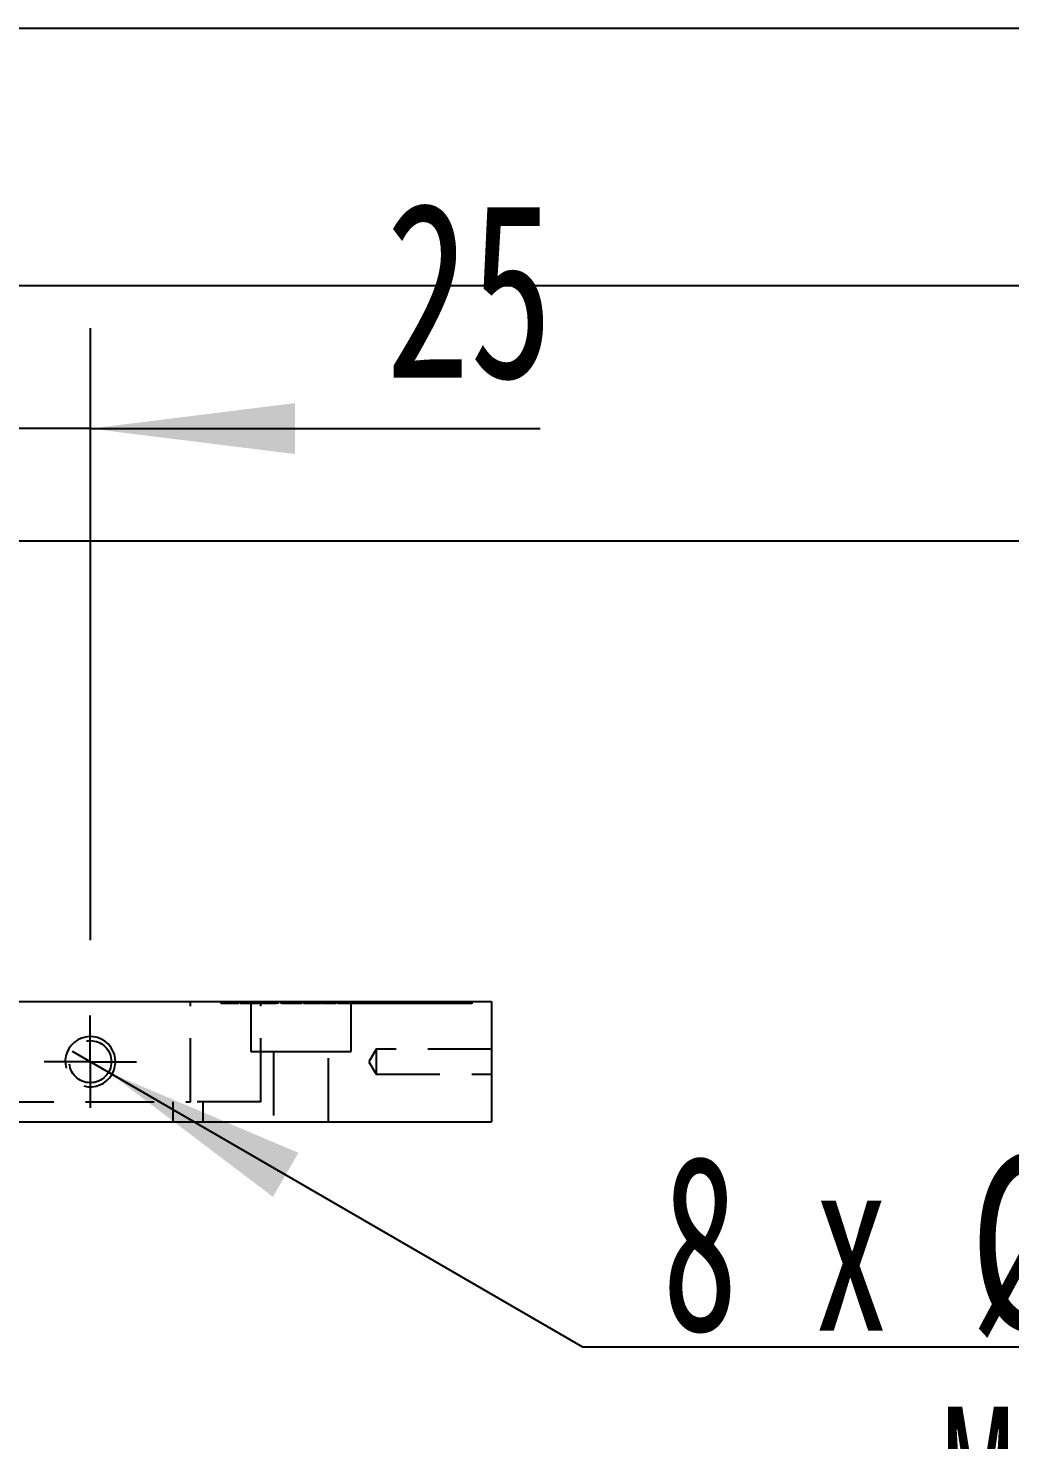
# Model space of a CAD drawing. Extents: x 2 to 292, y 3 to 207.
# Drawn here: x 158.53 to 178.09, y 178.44 to 206.57 of the extents above; entities that cross this region are included whole.
import ezdxf

# ---------------------------------------------------------------- set-up
doc = ezdxf.new("R2010")
doc.units = 0
doc.linetypes.add('SLD-实线', pattern=[0])
doc.linetypes.add('SLD-虚线', pattern=[1.905, 1.27, -0.635])
doc.layers.get('0').update_dxf_attribs({"linetype": 'CONTINUOUS'})
for name, color, linetype in [('图层7', 7, 'SLD-实线'), ('图框', 7, 'SLD-实线'), ('粗实线', 7, 'SLD-实线')]:
    doc.layers.add(name, color=color, linetype=linetype)
doc.styles.add('SLDTEXTSTYLE10', font='TXT', dxfattribs={"width": 0.633333})
doc.styles.add('SLDTEXTSTYLE12', font='TXT', dxfattribs={"width": 0.642857})
doc.styles.add('SLDTEXTSTYLE2', font='TXT', dxfattribs={"width": 0.7})
doc.dimstyles.new('SLDDIMSTYLE13', dxfattribs={"dimtxt": 3.5, "dimasz": 4.08, "dimexe": 0, "dimexo": 0.0625, "dimgap": 0.875, "dimtad": 2, "dimlfac": 5, "dimrnd": 1e-09, "dimzin": 12, "dimtxsty": 'SLDTEXTSTYLE2', "dimsah": 1, "dimcen": 0.09, "dimazin": 3, "dimtfac": 1, "dimtmove": 0, "dimatfit": 3, "dimtolj": 1, "dimtzin": 12})
doc.dimstyles.new('SLDDIMSTYLE8', dxfattribs={"dimtxt": 3.5, "dimasz": 4.08, "dimexe": 0, "dimexo": 0.0625, "dimgap": 0.875, "dimtad": 0, "dimtih": 1, "dimtoh": 1, "dimlfac": 5, "dimrnd": 1e-09, "dimzin": 4, "dimtxsty": 'SLDTEXTSTYLE2', "dimblk1": 'NONE', "dimsah": 1, "dimcen": 0, "dimazin": 3, "dimtfac": 1, "dimtmove": 0, "dimatfit": 3, "dimtolj": 1, "dimtzin": 12})

# ---------------------------------------------------------------- blocks, each defined once
blk = doc.blocks.new('_D_90')
at = {"layer": '图框', "color": 5}
for p, q in [((154.765, 188.398), (154.765, 200.593)), ((159.765, 188.398), (159.765, 200.593)), ((154.765, 198.593), (148.415, 198.593)), ((159.765, 198.593), (154.765, 198.593)), ((159.765, 198.593), (168.73, 198.593))]:
    blk.add_line(p, q, dxfattribs=at)
for points in [[(154.765, 198.593), (150.685, 199.101), (150.685, 198.085)], [(159.765, 198.593), (163.845, 198.085), (163.845, 199.101)]]:
    blk.add_solid(points, dxfattribs=at)
at = {"layer": '图框', "color": 5, "insert": (165.657, 203.105), "char_height": 3.5, "attachment_point": 1, "style": 'SLDTEXTSTYLE2'}
blk.add_mtext('25', dxfattribs=at)
blk = doc.blocks.new('SW_SYMBOL_HOLE_DEPTH')
at = {"layer": '图框', "color": 0}
for p, q in [((0, 875), (800, 875)), ((400, 875), (400, 75)), ((100, 555), (400, 75)), ((700, 555), (400, 75))]:
    blk.add_line(p, q, dxfattribs=at)
blk = doc.blocks.new('_D_92')
at = {"layer": '图框', "color": 5}
for p, q in [((159.401, 186.188), (160.128, 185.767)), ((160.128, 185.767), (169.576, 180.298)), ((169.576, 180.298), (203.711, 180.298))]:
    blk.add_line(p, q, dxfattribs=at)
blk.add_solid([(160.128, 185.767), (163.404, 183.284), (163.913, 184.163)], dxfattribs=at)
at = {"layer": '图框', "color": 5, "xscale": 0.004511737089201878, "yscale": 0.004511737089201878, "zscale": 0.004511737089201878}
for p in [(190.606, 180.127), (189.679, 175.112)]:
    blk.add_blockref('SW_SYMBOL_HOLE_DEPTH', p, dxfattribs=at)
at = {"layer": '图框', "color": 5, "char_height": 3.5, "attachment_point": 1}
for s, insert, style in [('%%c', (177.289, 184.132), 'SLDTEXTSTYLE2'), ('8 x', (171.164, 184.118), 'SLDTEXTSTYLE10'), ('4.20', (182.716, 184.118), 'SLDTEXTSTYLE2'), ('14.40', (195.816, 184.118), 'SLDTEXTSTYLE2'), ('M5 - 6H', (176.695, 179.103), 'SLDTEXTSTYLE12'), ('12', (194.889, 179.103), 'SLDTEXTSTYLE2')]:
    blk.add_mtext(s, dxfattribs=dict(at, insert=insert, style=style))
blk = doc.blocks.new('_NONE')
blk = doc.blocks.new('SW_CENTERMARKSYMBOL_77')
at = {"layer": '图框', "color": 0}
for p, q in [((0, 0.5), (0, 0.92)), ((0, 0), (0, 0.5)), ((-0.5, 0), (-0.92, 0)), ((0, 0), (-0.5, 0)), ((0, 0), (0, -0.5)), ((0, 0), (0.5, 0)), ((0.5, 0), (0.92, 0)), ((0, -0.5), (0, -0.92))]:
    blk.add_line(p, q, dxfattribs=at)

msp = doc.modelspace()

# ---------------------------------------------------------------- linework, layer by layer
at = {"color": 7, "linetype": 'SLD-实线'}
for p, q in [((49.76450831, 187.17789008), (167.76450306, 187.17789008)), ((162.93288499, 187.17789008), (162.93288499, 187.18289007)), ((163.15874487, 187.17789008), (163.15874487, 187.18289007)), ((163.24810416, 187.17789008), (163.24810416, 187.18289007)), ((163.47662837, 187.17789008), (163.47662837, 187.18289007)), ((164.28453952, 187.17789008), (164.28453952, 187.18289007)), ((164.81261283, 187.17789008), (164.81261283, 187.18289007)), ((164.81796533, 187.18289007), (164.81796533, 187.17789008)), ((165.38648039, 187.17789008), (165.38648039, 187.18289007)), ((165.62824279, 187.18289007), (165.62824279, 187.17789008)), ((165.85671336, 187.18289007), (165.85671336, 187.17789008)), ((167.76450306, 187.17789008), (167.76450306, 184.77789006)), ((49.76450831, 184.77789006), (167.76450306, 184.77789006))]:
    msp.add_line(p, q, dxfattribs=at)
at = {"color": 7, "linetype": 'SLD-虚线'}
for p, q in [((161.76450283, 185.17789003), (161.76450283, 187.17789008)), ((162.3719576, 187.13789005), (162.3719576, 187.17789008)), ((162.39198476, 187.13789005), (162.3719576, 187.13789005)), ((162.38900453, 187.13789005), (162.38900453, 187.17789008)), ((162.39198476, 187.13789005), (162.39198476, 187.17789008)), ((162.48957545, 187.13789005), (162.39198476, 187.13789005)), ((162.397528, 187.13789005), (162.397528, 187.17789008)), ((162.40903169, 187.13789005), (162.40903169, 187.17789008)), ((162.42352158, 187.13789005), (162.42352158, 187.17789008)), ((162.42948801, 187.13789005), (162.42948801, 187.17789008)), ((162.4545756, 187.13789005), (162.42948801, 187.13789005)), ((162.44354874, 187.13789005), (162.44354874, 187.17789008)), ((162.48105198, 187.13789005), (162.48105198, 187.17789008)), ((162.48957545, 187.13789005), (162.48957545, 187.17789008)), ((162.52409846, 187.13789005), (162.48957545, 187.13789005)), ((162.52409846, 187.13789005), (162.52409846, 187.17789008)), ((162.55009204, 187.13789005), (162.55009204, 187.17789008)), ((162.55307824, 187.13789005), (162.55307824, 187.17789008)), ((162.56458193, 187.13789005), (162.56458193, 187.17789008)), ((162.56756813, 187.13789005), (162.56756813, 187.17789008)), ((162.57907182, 187.13789005), (162.57907182, 187.17789008)), ((162.59021193, 187.13789005), (162.57907182, 187.13789005)), ((162.59910494, 187.13789005), (162.59910494, 187.17789008)), ((162.64512569, 187.13789005), (162.59910494, 187.13789005)), ((162.60208518, 187.13789005), (162.60208518, 187.17789008)), ((162.61060864, 187.13789005), (162.61060864, 187.17789008)), ((162.64512569, 187.13789005), (162.64512569, 187.17789008)), ((162.66515881, 187.13789005), (162.64512569, 187.13789005)), ((162.65133053, 187.18289007), (162.65133053, 187.13289006)), ((162.65663535, 187.13789005), (162.65663535, 187.17789008)), ((162.65986592, 187.13789005), (162.65986592, 187.17789008)), ((162.66515881, 187.13789005), (162.66515881, 187.17789008)), ((162.68518597, 187.13789005), (162.66515881, 187.13789005)), ((162.66582042, 187.18289007), (162.66582042, 187.13289006)), ((162.67112524, 187.13789005), (162.67112524, 187.17789008)), ((162.67137558, 187.13789005), (162.67137558, 187.17789008)), ((162.6796487, 187.13789005), (162.6796487, 187.17789008)), ((162.68518597, 187.13789005), (162.68518597, 187.17789008)), ((162.71970898, 187.13789005), (162.68518597, 187.13789005)), ((162.69736916, 187.13789005), (162.69736916, 187.17789008)), ((162.71118552, 187.13789005), (162.71118552, 187.17789008)), ((162.71484524, 187.13789005), (162.71484524, 187.17789008)), ((162.71740228, 187.13789005), (162.71740228, 187.17789008)), ((162.71970898, 187.13789005), (162.71970898, 187.17789008)), ((162.72268921, 187.13789005), (162.71970898, 187.13789005)), ((162.72268921, 187.13789005), (162.72268921, 187.17789008)), ((162.73189217, 187.13789005), (162.73189217, 187.17789008)), ((162.7378586, 187.13789005), (162.7378586, 187.17789008)), ((162.77723938, 187.13789005), (162.77723938, 187.17789008)), ((162.78022558, 187.13789005), (162.78022558, 187.17789008)), ((162.80025274, 187.13789005), (162.80025274, 187.17789008)), ((162.8091994, 187.13789005), (162.8091994, 187.17789008)), ((162.81175643, 187.13789005), (162.81175643, 187.17789008)), ((162.83221275, 187.13789005), (162.83221275, 187.17789008)), ((162.85778314, 187.13789005), (162.85778314, 187.17789008)), ((162.86673576, 187.13789005), (162.86673576, 187.17789008)), ((162.90248662, 187.18289007), (162.90248662, 187.13289006)), ((162.91276247, 187.13789005), (162.91276247, 187.17789008)), ((162.9153195, 187.13789005), (162.9153195, 187.17789008)), ((162.92980939, 187.13789005), (162.92980939, 187.17789008)), ((162.93277174, 187.18289007), (162.93277174, 187.13289006)), ((162.93278963, 187.13789005), (162.93278963, 187.17789008)), ((162.93288499, 187.13289006), (162.93288499, 187.17789008)), ((162.93577582, 187.13789005), (162.93577582, 187.17789008)), ((162.93833286, 187.13789005), (162.93833286, 187.17789008)), ((162.94429928, 187.13789005), (162.94429928, 187.17789008)), ((162.95349628, 187.13789005), (162.95349628, 187.17789008)), ((162.96432644, 187.13789005), (162.96432644, 187.17789008)), ((162.96450526, 187.17789008), (162.96450526, 186.17789008)), ((162.9850331, 187.13789005), (162.9850331, 187.17789008)), ((163.00250322, 187.13789005), (163.00250322, 187.17789008)), ((163.00736696, 187.13789005), (163.00736696, 187.17789008)), ((163.00804645, 187.13789005), (163.00804645, 187.17789008)), ((163.01333338, 187.13789005), (163.01333338, 187.17789008)), ((163.01631958, 187.13789005), (163.01631958, 187.17789008)), ((163.07154328, 187.13789005), (163.07154328, 187.17789008)), ((163.12541992, 187.13789005), (163.12541992, 187.17789008)), ((163.12609345, 187.13789005), (163.12609345, 187.17789008)), ((163.1514135, 187.13789005), (163.1514135, 187.17789008)), ((163.15695673, 187.13789005), (163.15695673, 187.17789008)), ((163.15874487, 187.13289006), (163.15874487, 187.17789008)), ((163.16450864, 185.17789003), (163.16450864, 187.17789008)), ((163.17442686, 187.13789005), (163.17442686, 187.17789008)), ((163.19445402, 187.13789005), (163.17442686, 187.13789005)), ((163.19445402, 187.13789005), (163.19445402, 187.17789008)), ((163.27500373, 187.13789005), (163.19445402, 187.13789005)), ((163.21448714, 187.13789005), (163.21448714, 187.17789008)), ((163.22897703, 187.13789005), (163.22897703, 187.17789008)), ((163.22965056, 187.13789005), (163.22965056, 187.17789008)), ((163.24669749, 187.13789005), (163.24669749, 187.17789008)), ((163.24810416, 187.13289006), (163.24810416, 187.17789008)), ((163.26971084, 187.13789005), (163.26971084, 187.17789008)), ((163.27500373, 187.13789005), (163.27500373, 187.17789008)), ((163.29016716, 187.13789005), (163.29016716, 187.17789008)), ((163.30167681, 187.13789005), (163.30167681, 187.17789008)), ((163.32170397, 187.13789005), (163.32170397, 187.17789008)), ((163.3279863, 187.13289006), (163.3279863, 187.18289007)), ((163.33552033, 187.13789005), (163.33552033, 187.17789008)), ((163.34173709, 187.13789005), (163.34173709, 187.17789008)), ((163.34403187, 187.18289007), (163.34403187, 187.13289006)), ((163.35001022, 187.13789005), (163.35001022, 187.17789008)), ((163.35256726, 187.13789005), (163.35256726, 187.17789008)), ((163.35554749, 187.13789005), (163.35554749, 187.17789008)), ((163.35622698, 187.13789005), (163.35622698, 187.17789008)), ((163.35796148, 187.13289006), (163.35796148, 187.18289007)), ((163.37003738, 187.13789005), (163.37003738, 187.17789008)), ((163.37302357, 187.13789005), (163.37302357, 187.17789008)), ((163.37558061, 187.13789005), (163.37558061, 187.17789008)), ((163.39006454, 187.13789005), (163.39006454, 187.17789008)), ((163.398588, 187.13789005), (163.398588, 187.17789008)), ((163.43311101, 187.13789005), (163.43311101, 187.17789008)), ((163.44461471, 187.13789005), (163.44461471, 187.17789008)), ((163.45058114, 187.13789005), (163.45058114, 187.17789008)), ((163.45356733, 187.13789005), (163.45356733, 187.17789008)), ((163.47061426, 187.13789005), (163.47061426, 187.17789008)), ((163.47658068, 187.13789005), (163.47061426, 187.13789005)), ((163.47658068, 187.13789005), (163.47658068, 187.17789008)), ((163.47662837, 187.13289006), (163.47662837, 187.17789008)), ((163.48510415, 187.13789005), (163.48510415, 187.17789008)), ((163.49660784, 187.13789005), (163.49660784, 187.17789008)), ((163.51111561, 187.13289006), (163.51111561, 187.18289007)), ((163.55968148, 187.13789005), (163.55968148, 187.17789008)), ((163.5653022, 187.13789005), (163.55968148, 187.13789005)), ((163.5771516, 187.18289007), (163.5771516, 187.13289006)), ((163.58567506, 187.13789005), (163.58567506, 187.17789008)), ((163.58866126, 187.13789005), (163.58866126, 187.17789008)), ((163.60570818, 187.13789005), (163.58866126, 187.13789005)), ((163.59164149, 187.13789005), (163.59164149, 187.17789008)), ((163.59718472, 187.13789005), (163.59718472, 187.17789008)), ((163.60315114, 187.13789005), (163.60315114, 187.17789008)), ((163.60570818, 187.13789005), (163.60570818, 187.17789008)), ((163.63170177, 187.13789005), (163.60570818, 187.13789005)), ((163.61167461, 187.13789005), (163.61167461, 187.17789008)), ((163.6261645, 187.13789005), (163.6261645, 187.17789008)), ((163.63170177, 187.13789005), (163.63170177, 187.17789008)), ((163.78128559, 187.13789005), (163.63170177, 187.13789005)), ((163.63766819, 187.13789005), (163.63766819, 187.17789008)), ((163.64151269, 187.18289007), (163.64151269, 187.13289006)), ((163.64910037, 187.13789005), (163.64910037, 187.17789008)), ((163.65173489, 187.13789005), (163.65173489, 187.17789008)), ((163.66359025, 187.13789005), (163.66359025, 187.17789008)), ((163.67474824, 187.13789005), (163.67474824, 187.17789008)), ((163.67772848, 187.13789005), (163.67772848, 187.17789008)), ((163.68660361, 187.13789005), (163.68660361, 187.17789008)), ((163.6877659, 187.18289007), (163.6877659, 187.13289006)), ((163.68916065, 187.13789005), (163.68916065, 187.17789008)), ((163.69630724, 187.13789005), (163.69630724, 187.17789008)), ((163.70226175, 187.18289007), (163.70226175, 187.13289006)), ((163.70365054, 187.13789005), (163.70365054, 187.17789008)), ((163.70781094, 187.13789005), (163.70781094, 187.17789008)), ((163.71225149, 187.13789005), (163.71225149, 187.17789008)), ((163.72964412, 187.13789005), (163.72964412, 187.17789008)), ((163.73381049, 187.13789005), (163.73381049, 187.17789008)), ((163.74114782, 187.13789005), (163.74114782, 187.17789008)), ((163.75128061, 187.13789005), (163.75128061, 187.17789008)), ((163.75383765, 187.13789005), (163.75383765, 187.17789008)), ((163.76832754, 187.13789005), (163.76832754, 187.17789008)), ((163.77429396, 187.13789005), (163.77429396, 187.17789008)), ((163.77574831, 187.13789005), (163.77574831, 187.17789008)), ((163.78128559, 187.13789005), (163.78128559, 187.17789008)), ((163.84180218, 187.13789005), (163.78128559, 187.13789005)), ((163.80166441, 187.13789005), (163.80166441, 187.17789008)), ((163.80429894, 187.13789005), (163.80429894, 187.17789008)), ((163.81018788, 187.13789005), (163.81018788, 187.17789008)), ((163.83327872, 187.13789005), (163.83327872, 187.17789008)), ((163.8417247, 187.13789005), (163.8417247, 187.17789008)), ((163.84180218, 187.13789005), (163.84180218, 187.17789008)), ((163.84734541, 187.13789005), (163.84734541, 187.17789008)), ((163.85024816, 187.13789005), (163.85024816, 187.17789008)), ((163.85323435, 187.13789005), (163.85323435, 187.17789008)), ((163.85331184, 187.13789005), (163.85331184, 187.17789008)), ((163.87453109, 187.17789008), (163.87453109, 187.13789005)), ((163.8907376, 187.13789005), (163.8907376, 187.17789008)), ((163.89627487, 187.13789005), (163.89627487, 187.17789008)), ((163.89926106, 187.13789005), (163.89926106, 187.17789008)), ((163.90224129, 187.13789005), (163.90224129, 187.17789008)), ((163.92788917, 187.13789005), (163.92788917, 187.17789008)), ((163.9338556, 187.13789005), (163.9338556, 187.17789008)), ((163.97072703, 187.17789008), (163.97072703, 187.13789005)), ((163.97128135, 187.13789005), (163.97128135, 187.17789008)), ((163.97980482, 187.13789005), (163.97980482, 187.17789008)), ((163.9798823, 187.13789005), (163.9798823, 187.17789008)), ((163.98832828, 187.13789005), (163.98832828, 187.17789008)), ((163.98993165, 187.13789005), (163.98993165, 187.17789008)), ((163.99130851, 187.13789005), (163.99130851, 187.17789008)), ((163.99429471, 187.13789005), (163.99429471, 187.17789008)), ((164.00878459, 187.13789005), (164.00878459, 187.17789008)), ((164.01432187, 187.13789005), (164.01432187, 187.17789008)), ((164.30615217, 187.13789005), (164.01488215, 187.13789005)), ((164.02146846, 187.13789005), (164.02146846, 187.17789008)), ((164.02284533, 187.13789005), (164.02284533, 187.17789008)), ((164.03894454, 187.13789005), (164.03894454, 187.17789008)), ((164.04448182, 187.13789005), (164.04448182, 187.17789008)), ((164.05182511, 187.13789005), (164.05182511, 187.17789008)), ((164.05736834, 187.13789005), (164.05736834, 187.17789008)), ((164.06034857, 187.13789005), (164.06034857, 187.17789008)), ((164.1079846, 187.13789005), (164.1079846, 187.17789008)), ((164.16252882, 187.13789005), (164.16252882, 187.17789008)), ((164.17541534, 187.13789005), (164.17541534, 187.17789008)), ((164.19842869, 187.13789005), (164.19842869, 187.17789008)), ((164.24146921, 187.13789005), (164.24146921, 187.17789008)), ((164.26609189, 187.13789005), (164.26609189, 187.17789008)), ((164.27897245, 187.13789005), (164.27897245, 187.17789008)), ((164.28313881, 187.13789005), (164.28313881, 187.17789008)), ((164.28453952, 187.13289006), (164.28453952, 187.17789008)), ((164.28493887, 187.13789005), (164.28493887, 187.17789008)), ((164.29346234, 187.13789005), (164.29346234, 187.17789008)), ((164.304972, 187.13789005), (164.304972, 187.17789008)), ((164.30615217, 187.13789005), (164.30615217, 187.17789008)), ((164.37007815, 187.13789005), (164.30615217, 187.13789005)), ((164.31050927, 187.13789005), (164.31050927, 187.17789008)), ((164.32660848, 187.13789005), (164.32660848, 187.17789008)), ((164.33811218, 187.13789005), (164.33811218, 187.17789008)), ((164.35813934, 187.13789005), (164.35813934, 187.17789008)), ((164.36442167, 187.13289006), (164.36442167, 187.18289007)), ((164.37817246, 187.13789005), (164.37817246, 187.17789008)), ((164.39266235, 187.13789005), (164.39266235, 187.17789008)), ((164.3928054, 187.17789008), (164.3928054, 187.13789005)), ((164.3944028, 187.13289006), (164.3944028, 187.18289007)), ((164.40000564, 187.13789005), (164.40000564, 187.17789008)), ((164.40434486, 187.13789005), (164.40434486, 187.17789008)), ((164.48488862, 187.13789005), (164.40434486, 187.13789005)), ((164.41031128, 187.13789005), (164.41031128, 187.17789008)), ((164.41150934, 187.13789005), (164.41150934, 187.17789008)), ((164.45037157, 187.13789005), (164.45037157, 187.17789008)), ((164.45156962, 187.13789005), (164.45156962, 187.17789008)), ((164.45455581, 187.13789005), (164.45455581, 187.17789008)), ((164.46605951, 187.13789005), (164.46605951, 187.17789008)), ((164.47756917, 187.13789005), (164.47756917, 187.17789008)), ((164.48488862, 187.13789005), (164.48488862, 187.17789008)), ((164.51208622, 187.13789005), (164.51208622, 187.17789008)), ((164.5265761, 187.13789005), (164.5265761, 187.17789008)), ((164.5380798, 187.13789005), (164.5380798, 187.17789008)), ((164.55094248, 187.13789005), (164.55094248, 187.17789008)), ((164.5521465, 187.13789005), (164.5521465, 187.17789008)), ((164.56663639, 187.13789005), (164.56663639, 187.17789008)), ((164.56841856, 187.13789005), (164.56841856, 187.17789008)), ((164.56961662, 187.13789005), (164.56961662, 187.17789008)), ((164.58964974, 187.13789005), (164.58964974, 187.17789008)), ((164.59262997, 187.13789005), (164.59262997, 187.17789008)), ((164.60293561, 187.13789005), (164.60293561, 187.17789008)), ((164.63567645, 187.13789005), (164.63567645, 187.17789008)), ((164.64718014, 187.13789005), (164.64718014, 187.17789008)), ((164.65016634, 187.13789005), (164.65016634, 187.17789008)), ((164.67751891, 187.13789005), (164.67751891, 187.17789008)), ((164.67871696, 187.13789005), (164.67871696, 187.17789008)), ((164.6962288, 187.18289007), (164.6962288, 187.13289006)), ((164.70649868, 187.13789005), (164.70649868, 187.17789008)), ((164.81005579, 187.13789005), (164.70649868, 187.13789005)), ((164.71203596, 187.13789005), (164.71203596, 187.17789008)), ((164.7162202, 187.13789005), (164.7162202, 187.17789008)), ((164.72225815, 187.13789005), (164.72225815, 187.17789008)), ((164.74221379, 187.13789005), (164.74221379, 187.17789008)), ((164.74424631, 187.13789005), (164.74424631, 187.17789008)), ((164.74954516, 187.13289006), (164.74954516, 187.18289007)), ((164.75251943, 187.13789005), (164.75251943, 187.17789008)), ((164.7610429, 187.13789005), (164.7610429, 187.17789008)), ((164.76522714, 187.13789005), (164.76522714, 187.17789008)), ((164.77255255, 187.13789005), (164.77255255, 187.17789008)), ((164.7767368, 187.13789005), (164.7767368, 187.17789008)), ((164.79975015, 187.13789005), (164.79975015, 187.17789008)), ((164.80408937, 187.13789005), (164.80408937, 187.17789008)), ((164.80827362, 187.13789005), (164.80827362, 187.17789008)), ((164.81005579, 187.13789005), (164.81005579, 187.17789008)), ((164.93510634, 187.13789005), (164.81005579, 187.13789005)), ((164.81261283, 187.13289006), (164.81261283, 187.17789008)), ((164.81796533, 187.17789008), (164.81796533, 187.13289006)), ((164.81925279, 187.13789005), (164.81925279, 187.17789008)), ((164.83128697, 187.13789005), (164.83128697, 187.17789008)), ((164.83860642, 187.13789005), (164.83860642, 187.17789008)), ((164.84457284, 187.13789005), (164.84457284, 187.17789008)), ((164.84577686, 187.13789005), (164.84577686, 187.17789008)), ((164.84755904, 187.13789005), (164.84755904, 187.17789008)), ((164.85131413, 187.13789005), (164.85131413, 187.17789008)), ((164.85309631, 187.13789005), (164.85309631, 187.17789008)), ((164.85430032, 187.13789005), (164.85430032, 187.17789008)), ((164.8560825, 187.13789005), (164.8560825, 187.17789008)), ((164.86282379, 187.13789005), (164.86282379, 187.17789008)), ((164.86879021, 187.13789005), (164.86879021, 187.17789008)), ((164.87909585, 187.13789005), (164.87909585, 187.17789008)), ((164.8832801, 187.13789005), (164.8832801, 187.17789008)), ((164.89358574, 187.13789005), (164.89358574, 187.17789008)), ((164.8947838, 187.13789005), (164.8947838, 187.17789008)), ((164.89734084, 187.13789005), (164.89734084, 187.17789008)), ((164.89912302, 187.13789005), (164.89912302, 187.17789008)), ((164.90508944, 187.13789005), (164.90508944, 187.17789008)), ((164.90683586, 187.13289006), (164.90683586, 187.18289007)), ((164.91183073, 187.13789005), (164.91183073, 187.17789008)), ((164.91363675, 187.13289006), (164.91363675, 187.18289007)), ((164.91481096, 187.13789005), (164.91481096, 187.17789008)), ((164.923549, 187.13789005), (164.923549, 187.17789008)), ((164.92632061, 187.13789005), (164.92632061, 187.17789008)), ((164.92930085, 187.13789005), (164.92930085, 187.17789008)), ((164.93960649, 187.17789008), (164.93960649, 187.13789005)), ((164.94933397, 187.13789005), (164.94933397, 187.17789008)), ((164.95492488, 187.17789008), (164.95492488, 187.13789005)), ((164.95553881, 187.13289006), (164.95553881, 187.18289007)), ((164.95963961, 187.13789005), (164.95963961, 187.17789008)), ((164.96450335, 186.17789008), (164.96450335, 187.17789008)), ((164.96816308, 187.13789005), (164.96816308, 187.17789008)), ((165.08024365, 187.13789005), (164.96816308, 187.13789005)), ((164.97114331, 187.13789005), (164.97114331, 187.17789008)), ((164.98939425, 187.13789005), (164.98939425, 187.17789008)), ((164.99237448, 187.13789005), (164.99237448, 187.17789008)), ((164.99413878, 187.17789008), (164.99413878, 187.13789005)), ((164.99969989, 187.13789005), (164.99969989, 187.17789008)), ((165.00222713, 187.13789005), (165.00222713, 187.17789008)), ((165.00566632, 187.13789005), (165.00566632, 187.17789008)), ((165.01120359, 187.13789005), (165.01120359, 187.17789008)), ((165.01717001, 187.13789005), (165.01717001, 187.17789008)), ((165.05467326, 187.13789005), (165.05467326, 187.17789008)), ((165.07239968, 187.13789005), (165.07239968, 187.17789008)), ((165.07793695, 187.13789005), (165.07793695, 187.17789008)), ((165.08024365, 187.13789005), (165.08024365, 187.17789008)), ((165.08621007, 187.13789005), (165.08621007, 187.17789008)), ((165.15226394, 187.13789005), (165.0967601, 187.13789005)), ((165.12627036, 187.13789005), (165.12627036, 187.17789008)), ((165.12993008, 187.13789005), (165.12993008, 187.17789008)), ((165.13291031, 187.13789005), (165.13291031, 187.17789008)), ((165.15226394, 187.13789005), (165.15226394, 187.17789008)), ((165.19949466, 187.13789005), (165.19949466, 187.17789008)), ((165.21952182, 187.13789005), (165.21952182, 187.17789008)), ((165.24253518, 187.13789005), (165.24253518, 187.17789008)), ((165.25404483, 187.13789005), (165.25404483, 187.17789008)), ((165.25447995, 187.13289006), (165.25447995, 187.18289007)), ((165.2703169, 187.13789005), (165.2703169, 187.17789008)), ((165.35639793, 187.13789005), (165.35639793, 187.17789008)), ((165.38009078, 187.13789005), (165.38009078, 187.17789008)), ((165.38648039, 187.13289006), (165.38648039, 187.17789008)), ((165.46362072, 187.13789005), (165.46362072, 187.17789008)), ((165.49192101, 187.13789005), (165.49192101, 187.17789008)), ((165.50896794, 187.13789005), (165.50896794, 187.17789008)), ((165.51194817, 187.13789005), (165.51194817, 187.17789008)), ((165.51493436, 187.13789005), (165.51493436, 187.17789008)), ((165.53496152, 187.13789005), (165.53496152, 187.17789008)), ((165.54348499, 187.13789005), (165.54348499, 187.17789008)), ((165.56948453, 187.13789005), (165.56948453, 187.17789008)), ((165.578008, 187.13789005), (165.578008, 187.17789008)), ((165.58397442, 187.13789005), (165.58397442, 187.17789008)), ((165.59694439, 187.13789005), (165.59694439, 187.17789008)), ((165.62824279, 187.17789008), (165.62824279, 187.13289006)), ((165.63290388, 187.13789005), (165.63290388, 187.17789008)), ((165.64150483, 187.13789005), (165.64150483, 187.17789008)), ((165.652937, 187.13789005), (165.652937, 187.17789008)), ((165.65301448, 187.13789005), (165.65301448, 187.17789008)), ((165.65855175, 187.13789005), (165.65855175, 187.17789008)), ((165.66153795, 187.13789005), (165.66153795, 187.17789008)), ((165.67304164, 187.13789005), (165.67304164, 187.17789008)), ((165.68745405, 187.13789005), (165.68745405, 187.17789008)), ((165.69460064, 187.13789005), (165.69460064, 187.17789008)), ((165.7146278, 187.13789005), (165.7146278, 187.17789008)), ((165.73057205, 187.13789005), (165.73057205, 187.17789008)), ((165.75060517, 187.13789005), (165.75060517, 187.17789008)), ((165.79364568, 187.13789005), (165.79364568, 187.17789008)), ((165.79517752, 187.13789005), (165.79517752, 187.17789008)), ((165.85671336, 187.17789008), (165.85671336, 187.13289006)), ((165.86719781, 187.13789005), (165.86719781, 187.17789008)), ((165.8741954, 187.13789005), (165.8741954, 187.17789008)), ((165.87572128, 187.13789005), (165.87572128, 187.17789008)), ((165.8856991, 187.13789005), (165.8856991, 187.17789008)), ((165.91169268, 187.13789005), (165.91169268, 187.17789008)), ((165.92320234, 187.13789005), (165.92320234, 187.17789008)), ((165.92432291, 187.18289007), (165.92432291, 187.13289006)), ((165.93470603, 187.13789005), (165.93470603, 187.17789008)), ((165.94358117, 187.13789005), (165.94358117, 187.17789008)), ((165.95473916, 187.13789005), (165.95473916, 187.17789008)), ((165.97220928, 187.13789005), (165.97220928, 187.17789008)), ((165.97668559, 187.13289006), (165.97668559, 187.18289007)), ((165.97809822, 187.13789005), (165.97809822, 187.17789008)), ((165.98364145, 187.13789005), (165.98364145, 187.17789008)), ((165.98662168, 187.13789005), (165.98662168, 187.17789008)), ((166.02675945, 187.13789005), (166.02675945, 187.17789008)), ((166.04415804, 187.13789005), (166.04415804, 187.17789008)), ((166.04969532, 187.13789005), (166.04969532, 187.17789008)), ((166.05268151, 187.13789005), (166.05268151, 187.17789008)), ((166.07577235, 187.13789005), (166.07577235, 187.17789008)), ((166.09281332, 187.13789005), (166.09281332, 187.17789008)), ((166.09877974, 187.13789005), (166.09877974, 187.17789008)), ((166.10584885, 187.13789005), (166.10584885, 187.17789008)), ((166.11326963, 187.13789005), (166.11326963, 187.17789008)), ((166.12179309, 187.13789005), (166.12179309, 187.17789008)), ((166.12861783, 187.13789005), (166.12861783, 187.17789008)), ((166.1318484, 187.13789005), (166.1318484, 187.17789008)), ((166.13330275, 187.13789005), (166.13330275, 187.17789008)), ((166.13919169, 187.13789005), (166.13919169, 187.17789008)), ((166.14174873, 187.13789005), (166.14174873, 187.17789008)), ((166.14480645, 187.13789005), (166.14480645, 187.17789008)), ((166.15619689, 187.18289007), (166.15619689, 187.13289006)), ((166.15784198, 187.13789005), (166.15784198, 187.17789008)), ((166.16220504, 187.13789005), (166.16220504, 187.17789008)), ((166.16476208, 187.13789005), (166.16476208, 187.17789008)), ((166.16483957, 187.13789005), (166.16483957, 187.17789008)), ((166.18777544, 187.13789005), (166.18777544, 187.17789008)), ((166.19794995, 187.17789008), (166.19794995, 187.13789005)), ((166.19935662, 187.13789005), (166.19935662, 187.17789008)), ((166.20234281, 187.13789005), (166.20234281, 187.17789008)), ((166.45956666, 187.13789005), (166.20758802, 187.13789005)), ((166.21078879, 187.13789005), (166.21078879, 187.17789008)), ((166.22229249, 187.13789005), (166.22229249, 187.17789008)), ((166.27129942, 187.13789005), (166.24258787, 187.13789005)), ((166.2542525, 187.13789005), (166.2542525, 187.17789008)), ((166.25680954, 187.13789005), (166.25680954, 187.17789008)), ((166.27129942, 187.13789005), (166.27129942, 187.17789008)), ((166.28877551, 187.13789005), (166.28877551, 187.17789008)), ((166.29133255, 187.13789005), (166.29133255, 187.17789008)), ((166.29431278, 187.13789005), (166.29431278, 187.17789008)), ((166.31725461, 187.17789008), (166.31725461, 187.13789005)), ((166.33181602, 187.13789005), (166.33181602, 187.17789008)), ((166.38797552, 187.13789005), (166.38797552, 187.17789008)), ((166.40639931, 187.13789005), (166.40639931, 187.17789008)), ((166.40800268, 187.13789005), (166.40800268, 187.17789008)), ((166.41098887, 187.13789005), (166.41098887, 187.17789008)), ((166.41354591, 187.13789005), (166.41354591, 187.17789008)), ((166.41354591, 187.13789005), (166.41354591, 187.17789008)), ((166.41534597, 187.13789005), (166.41534597, 187.17789008)), ((166.41790301, 187.13789005), (166.41790301, 187.17789008)), ((166.41913682, 187.18289007), (166.41913682, 187.13289006)), ((166.42941267, 187.13789005), (166.42941267, 187.17789008)), ((166.43537909, 187.13789005), (166.43537909, 187.17789008)), ((166.43835932, 187.13789005), (166.43835932, 187.17789008)), ((166.43953949, 187.13789005), (166.43953949, 187.17789008)), ((166.44389659, 187.13789005), (166.44389659, 187.17789008)), ((166.45838648, 187.13789005), (166.45838648, 187.17789008)), ((166.45956666, 187.13789005), (166.45956666, 187.17789008)), ((166.46690995, 187.13789005), (166.46690995, 187.17789008)), ((166.4784196, 187.13789005), (166.4784196, 187.17789008)), ((166.48438603, 187.13789005), (166.48438603, 187.17789008)), ((166.4899233, 187.13789005), (166.4899233, 187.17789008)), ((166.60499007, 187.13789005), (166.4899233, 187.13789005)), ((166.50143296, 187.13789005), (166.50143296, 187.17789008)), ((166.50739938, 187.13789005), (166.50739938, 187.17789008)), ((166.50995642, 187.13789005), (166.50995642, 187.17789008)), ((166.52146012, 187.13789005), (166.52146012, 187.17789008)), ((166.54011637, 187.13789005), (166.54011637, 187.17789008)), ((166.5504399, 187.13789005), (166.5504399, 187.17789008)), ((166.59348637, 187.13789005), (166.59348637, 187.17789008)), ((166.60499007, 187.13789005), (166.60499007, 187.17789008)), ((166.61351353, 187.13789005), (166.61351353, 187.17789008)), ((166.63098961, 187.13789005), (166.63098961, 187.17789008)), ((166.64803058, 187.13789005), (166.64803058, 187.17789008)), ((166.67104393, 187.13789005), (166.67104393, 187.17789008)), ((166.71153337, 187.13789005), (166.71153337, 187.17789008)), ((166.7145136, 187.13789005), (166.7145136, 187.17789008)), ((166.72005683, 187.13789005), (166.72005683, 187.17789008)), ((166.73752696, 187.13789005), (166.73752696, 187.17789008)), ((166.75457388, 187.13789005), (166.75457388, 187.17789008)), ((166.77204997, 187.13789005), (166.77204997, 187.17789008)), ((166.78909689, 187.13789005), (166.78909689, 187.17789008)), ((166.79207713, 187.13789005), (166.79207713, 187.17789008)), ((166.79506332, 187.13789005), (166.79506332, 187.17789008)), ((166.80060059, 187.13789005), (166.80060059, 187.17789008)), ((166.81509048, 187.13789005), (166.81509048, 187.17789008)), ((166.83511764, 187.13789005), (166.83511764, 187.17789008)), ((166.84108407, 187.13789005), (166.84108407, 187.17789008)), ((166.84960753, 187.13789005), (166.84960753, 187.17789008)), ((166.93569452, 187.13789005), (166.93569452, 187.17789008)), ((166.9531706, 187.13789005), (166.9531706, 187.17789008)), ((166.95870787, 187.13789005), (166.95870787, 187.17789008)), ((166.96169406, 187.13789005), (166.96169406, 187.17789008)), ((166.99067384, 187.13789005), (166.99067384, 187.17789008)), ((167.00473458, 187.13789005), (167.00473458, 187.17789008)), ((167.010701, 187.13789005), (167.010701, 187.17789008)), ((167.0222047, 187.13789005), (167.0222047, 187.17789008)), ((167.02519089, 187.13789005), (167.02519089, 187.17789008)), ((167.03072816, 187.13789005), (167.03072816, 187.17789008)), ((167.11127788, 187.13789005), (167.03072816, 187.13789005)), ((167.03669459, 187.13789005), (167.03669459, 187.17789008)), ((167.04223782, 187.13789005), (167.04223782, 187.17789008)), ((167.05076128, 187.13789005), (167.05076128, 187.17789008)), ((167.06126958, 187.13789005), (167.06126958, 187.17789008)), ((167.0827213, 187.13789005), (167.0827213, 187.17789008)), ((167.09566146, 187.13289006), (167.09566146, 187.18289007)), ((167.11127788, 187.13789005), (167.11127788, 187.17789008)), ((167.11724431, 187.13789005), (167.11724431, 187.17789008)), ((167.12734133, 187.13789005), (167.12734133, 187.17789008)), ((167.14025766, 187.13789005), (167.13066131, 187.13789005)), ((167.14025766, 187.13789005), (167.14025766, 187.17789008)), ((167.16327101, 187.13789005), (167.14025766, 187.13789005)), ((167.15176136, 187.13789005), (167.15176136, 187.17789008)), ((167.16327101, 187.13789005), (167.16327101, 187.17789008)), ((167.18329817, 187.13789005), (167.16327101, 187.13789005)), ((167.18329817, 187.13789005), (167.18329817, 187.17789008)), ((167.22335845, 187.13789005), (167.18329817, 187.13789005)), ((167.20631153, 187.13789005), (167.20631153, 187.17789008)), ((167.22335845, 187.13789005), (167.22335845, 187.17789008)), ((167.22633869, 187.13789005), (167.22633869, 187.17789008)), ((167.2578755, 187.13789005), (167.2578755, 187.17789008)), ((167.29239851, 187.13789005), (167.29239851, 187.17789008)), ((167.29537875, 187.13789005), (167.29537875, 187.17789008)), ((167.29836494, 187.13789005), (167.29836494, 187.17789008)), ((167.30732948, 187.13789005), (167.30732948, 187.17789008)), ((167.35888154, 187.13789005), (167.35888154, 187.17789008)), ((167.37301976, 187.13289006), (167.37301976, 187.18289007)), ((165.46450287, 186.22789006), (165.31429321, 185.97789007)), ((165.46450287, 186.22789006), (165.46450287, 185.72789007)), ((167.76450306, 186.22789006), (165.46450287, 186.22789006)), ((162.96450526, 186.17789008), (163.9645043, 186.17789008)), ((163.4145084, 186.17789008), (163.4145084, 184.77789006)), ((163.9645043, 186.17789008), (164.96450335, 186.17789008)), ((164.51450616, 184.77789006), (164.51450616, 186.17789008)), ((165.31429321, 185.97789007), (165.46450287, 185.72789007)), ((165.46450287, 185.72789007), (167.76450306, 185.72789007)), ((157.76450664, 185.17789003), (159.76450473, 185.17789003)), ((159.76450473, 185.17789003), (161.76450283, 185.17789003)), ((161.41450435, 184.77789006), (161.41450435, 185.17789003)), ((163.16450864, 185.17789003), (161.76450283, 185.17789003)), ((162.01450855, 184.77789006), (162.01450855, 185.17789003))]:
    msp.add_line(p, q, dxfattribs=at)
msp.add_circle((159.76450569, 185.97789007), 0.42, dxfattribs=at)
at = {"color": 7, "linetype": 'SLD-实线'}
msp.add_arc((159.76450569, 185.97789007), 0.5, 255, 195, dxfattribs=at)
at = {"color": 7, "linetype": 'SLD-虚线'}
for points, knots in [([(162.59910494, 187.13789005), (162.59411468, 187.13789005), (162.588491, 187.13789005), (162.57638974, 187.13789005), (162.5730838, 187.13789005), (162.57065144, 187.13789005), (162.56888288, 187.13789005), (162.56716893, 187.13789005), (162.56535454, 187.13789005), (162.55621787, 187.13789005), (162.54317709, 187.13789005), (162.53103756, 187.13789005), (162.52409846, 187.13789005)], [0, 0, 0, 0, 0.4190879134, 0.4722824566, 0.5056243609, 0.5173328847, 0.5271432048, 0.5353630294, 0.5447575372, 0.5619328267, 0.7495954307, 1, 1, 1, 1]), ([(163.13942701, 187.13789005), (163.09787233, 187.13789005), (163.01502973, 187.13789005), (162.84129598, 187.13789005), (162.75470883, 187.13789005)], [0, 0, 0, 0, 0.5016101071, 1, 1, 1, 1]), ([(163.44461663, 187.13789007), (163.44297291, 187.13789007), (163.43871581, 187.13789007), (163.43393859, 187.13789007), (163.42656039, 187.13789007), (163.41998446, 187.13789007), (163.40997169, 187.13789007), (163.39579158, 187.13789007), (163.37728712, 187.13789007), (163.35536522, 187.13789007), (163.33293197, 187.13789007), (163.31147847, 187.13789007), (163.29291732, 187.13789007), (163.28072625, 187.13789007), (163.27500231, 187.13789007)], [0, 0, 0, 0, 0.02160659812, 0.05595940037, 0.10184117208, 0.16060904559, 0.23419678432, 0.32537821192, 0.43337107671, 0.55931387307, 0.68826868606, 0.80478862074, 0.90834447726, 1, 1, 1, 1]), ([(163.47061426, 187.13789005), (163.46936669, 187.13789005), (163.4676359, 187.13789005), (163.46559818, 187.13789005), (163.46131093, 187.13789005), (163.45657868, 187.13789005), (163.45383716, 187.13789005), (163.45105907, 187.13789005), (163.44795249, 187.13789005), (163.44578978, 187.13789005), (163.44461471, 187.13789005)], [0, 0, 0, 0, 0.41653070599, 0.57786391633, 0.74950621202, 0.81304611191, 0.84007255081, 0.86624385221, 0.92732611857, 1, 1, 1, 1]), ([(163.58866126, 187.13789005), (163.58334337, 187.13789005), (163.57665776, 187.13789005), (163.57841858, 187.13789005), (163.57877881, 187.13789005)], [0, 0, 0, 0, 0.7954210543, 1, 1, 1, 1]), ([(163.92788917, 187.13789005), (163.92616461, 187.13789005), (163.92419829, 187.13789005), (163.90963759, 187.13789005), (163.90536357, 187.13789005), (163.89996537, 187.13789005), (163.89474061, 187.13789005), (163.88982928, 187.13789005), (163.86594444, 187.13789005), (163.85331968, 187.13789005), (163.84180218, 187.13789005)], [0, 0, 0, 0, 0.56218583459, 0.64099862512, 0.67224090769, 0.70363105965, 0.71544608287, 0.72664309368, 0.75061790415, 1, 1, 1, 1]), ([(163.97988192, 187.13789007), (163.97059946, 187.13789007), (163.95261335, 187.13789007), (163.93884214, 187.13789007), (163.93366643, 187.13789007), (163.92990397, 187.13789007), (163.92860008, 187.13789007), (163.92813327, 187.13789007), (163.92788959, 187.13789007)], [0, 0, 0, 0, 0.2399772102, 0.464990968, 0.5802448105, 0.7064253995, 0.8467513901, 1, 1, 1, 1]), ([(164.40434486, 187.13789005), (164.40076036, 187.13789005), (164.39414968, 187.13789005), (164.39356281, 187.13789005), (164.39329416, 187.13789005)], [0, 0, 0, 0, 0.5422278754, 1, 1, 1, 1]), ([(164.66680199, 187.13789005), (164.64643892, 187.13789005), (164.58212948, 187.13789005), (164.52436348, 187.13789005), (164.48488862, 187.13789005)], [0, 0, 0, 0, 0.3166419844, 1, 1, 1, 1]), ([(164.70649868, 187.13789005), (164.70236844, 187.13789005), (164.696302, 187.13789005), (164.69708693, 187.13789005), (164.69733745, 187.13789005)], [0, 0, 0, 0, 0.6808360177, 1, 1, 1, 1]), ([(164.96816308, 187.13789005), (164.96439118, 187.13789005), (164.95871055, 187.13789005), (164.95527892, 187.13789005), (164.95514183, 187.13789005), (164.95507986, 187.13789005)], [0, 0, 0, 0, 0.5198506241, 0.7829156608, 1, 1, 1, 1]), ([(165.67304164, 187.13789005), (165.55449094, 187.13789005), (165.34287793, 187.13789005), (165.16046463, 187.13789005), (165.08024365, 187.13789005)], [0, 0, 0, 0, 0.5602240909, 1, 1, 1, 1]), ([(166.14480613, 187.13789007), (166.12466699, 187.13789007), (166.08462156, 187.13789007), (166.0292536, 187.13789007), (165.97768439, 187.13789007), (165.93203065, 187.13789007), (165.89159221, 187.13789007), (165.85848965, 187.13789007), (165.83206497, 187.13789007), (165.80781039, 187.13789007), (165.78531506, 187.13789007), (165.76227546, 187.13789007), (165.74560343, 187.13789007), (165.73432625, 187.13789007), (165.72564672, 187.13789007), (165.71678406, 187.13789007), (165.70911057, 187.13789007), (165.70042557, 187.13789007), (165.68913237, 187.13789007), (165.67223734, 187.13789007), (165.65197207, 187.13789007), (165.6354489, 187.13789007), (165.62529639, 187.13789007), (165.61945069, 187.13789007), (165.61474138, 187.13789007), (165.61145724, 187.13789007), (165.60986942, 187.13789007), (165.60691889, 187.13789007), (165.60414266, 187.13789007), (165.60092476, 187.13789007), (165.59601979, 187.13789007), (165.59042609, 187.13789007), (165.58463192, 187.13789007), (165.58030019, 187.13789007), (165.57800679, 187.13789007)], [0.00000147335, 0.00000147335, 0.00000147335, 0.00000147335, 0.03906709369, 0.07768116669, 0.11607091488, 0.15464074061, 0.19113281771, 0.22372376203, 0.2519912789, 0.27682296724, 0.32388953939, 0.3730087725, 0.39666242215, 0.4175039903, 0.43526026281, 0.45026540289, 0.4669406759, 0.4901091197, 0.5193855697, 0.55516471249, 0.63255707411, 0.70869764998, 0.74319210733, 0.77117541522, 0.79245179256, 0.80699631093, 0.81503318829, 0.82756311916, 0.84476437047, 0.86663948857, 0.89300541023, 0.92406444859, 0.95979652628, 1, 1, 1, 1]), ([(166.20234281, 187.13789005), (166.20089417, 187.13789005), (166.19871385, 187.13789005), (166.19157899, 187.13789005), (166.17840217, 187.13789005), (166.16118866, 187.13789005), (166.15028461, 187.13789005), (166.14480645, 187.13789005)], [0, 0, 0, 0, 0.2498904829, 0.3761027537, 0.5014333532, 0.7495217554, 1, 1, 1, 1]), ([(166.54011637, 187.13789005), (166.51807578, 187.13789005), (166.47870448, 187.13789005), (166.46541604, 187.13789005), (166.45956666, 187.13789005)], [0, 0, 0, 0, 0.559813676, 1, 1, 1, 1]), ([(166.72005547, 187.13789007), (166.71617507, 187.13789007), (166.70727174, 187.13789007), (166.69346473, 187.13789007), (166.67682954, 187.13789007), (166.65842477, 187.13789007), (166.64000975, 187.13789007), (166.62551327, 187.13789007), (166.61373843, 187.13789007), (166.60752518, 187.13789007), (166.60499048, 187.13789007)], [0, 0, 0, 0, 0.0913222148, 0.2095326597, 0.353060373, 0.5230446342, 0.6902194485, 0.8259607197, 0.9290006078, 1, 1, 1, 1]), ([(166.79207763, 187.13789007), (166.79166642, 187.13789007), (166.79092396, 187.13789007), (166.78972809, 187.13789007), (166.78832934, 187.13789007), (166.78742928, 187.13789007), (166.78592958, 187.13789007), (166.78269809, 187.13789007), (166.77845992, 187.13789007), (166.77355656, 187.13789007), (166.7678944, 187.13789007), (166.76178391, 187.13789007), (166.75634099, 187.13789007), (166.74873813, 187.13789007), (166.74015622, 187.13789007), (166.73315505, 187.13789007), (166.72662733, 187.13789007), (166.72240289, 187.13789007), (166.72005547, 187.13789007)], [0, 0, 0, 0, 0.09209676957, 0.16628308552, 0.22376247104, 0.26327495943, 0.30644968206, 0.37745839697, 0.47500092725, 0.60026436631, 0.72111695531, 0.810186091, 0.8661418222, 0.89235362177, 0.91063598061, 0.93318612356, 0.96287316252, 1, 1, 1, 1]), ([(167.03072848, 187.13789007), (166.99139769, 187.13789007), (166.91294864, 187.13789007), (166.83428741, 187.13789007), (166.79506333, 187.13789007)], [0.00001049254, 0.00001049254, 0.00001049254, 0.00001049254, 0.5013543546, 0.99998927161, 0.99998927161, 0.99998927161, 0.99998927161]), ([(167.12731749, 187.13789005), (167.12715026, 187.13789005), (167.12681532, 187.13789005), (167.12386156, 187.13789005), (167.11782023, 187.13789005), (167.11352463, 187.13789005), (167.11127788, 187.13789005)], [0, 0, 0, 0, 0.2505339263, 0.501770385, 0.7394086335, 1, 1, 1, 1]), ([(167.37267405, 187.13789005), (167.37273728, 187.13789005), (167.37313041, 187.13789005), (167.35708483, 187.13789005), (167.31635341, 187.13789005), (167.25327887, 187.13789005), (167.2112997, 187.13789005), (167.18329817, 187.13789005)], [0, 0, 0, 0, 0.006631926, 0.0412302214, 0.1781407461, 0.4517922201, 1, 1, 1, 1])]:
    msp.add_open_spline(points, degree=3, knots=knots, dxfattribs=at)
at = {"layer": '图层7', "color": 5}
for p, q in [((147.20335433, 201.44208283), (292.20335529, 201.44208283)), ((147.20335433, 196.35433538), (292.20335529, 196.35433538))]:
    msp.add_line(p, q, dxfattribs=at)
at = {"layer": '粗实线', "color": 5}
msp.add_line((2.20335337, 206.5709215), (292.20335529, 206.5709215), dxfattribs=at)

# ---------------------------------------------------------------- block references
at = {"layer": '图框', "color": 5}
msp.add_blockref('SW_CENTERMARKSYMBOL_77', (159.76450569, 185.97789007), dxfattribs=at)

# ---------------------------------------------------------------- dimensions: what is measured, and where the dimension line sits
dim = msp.add_linear_dim(base=(154.76450569, 198.59282584), p1=(159.76450569, 186.89789007), p2=(154.76450569, 186.89789007), dimstyle='SLDDIMSTYLE13', dxfattribs=at)
dim.commit()
dim.dimension.update_dxf_attribs({"geometry": '_D_90', "text_midpoint": (167.19344196, 198.59282584), "dimtype": 160})
dim = msp.add_diameter_dim_2p(p1=(159.40102106, 186.18831565), p2=(160.12799031, 185.76746449), text='8 x <> {\\fGDT;x} 14.40\\PM5 - 6H {\\fGDT;x} 12\\P', dimstyle='SLDDIMSTYLE8', dxfattribs=at)
dim.commit()
dim.dimension.update_dxf_attribs({"geometry": '_D_92', "text_midpoint": (187.4373812, 179.60606393), "dimtype": 163})

doc.saveas('drawing.dxf')
